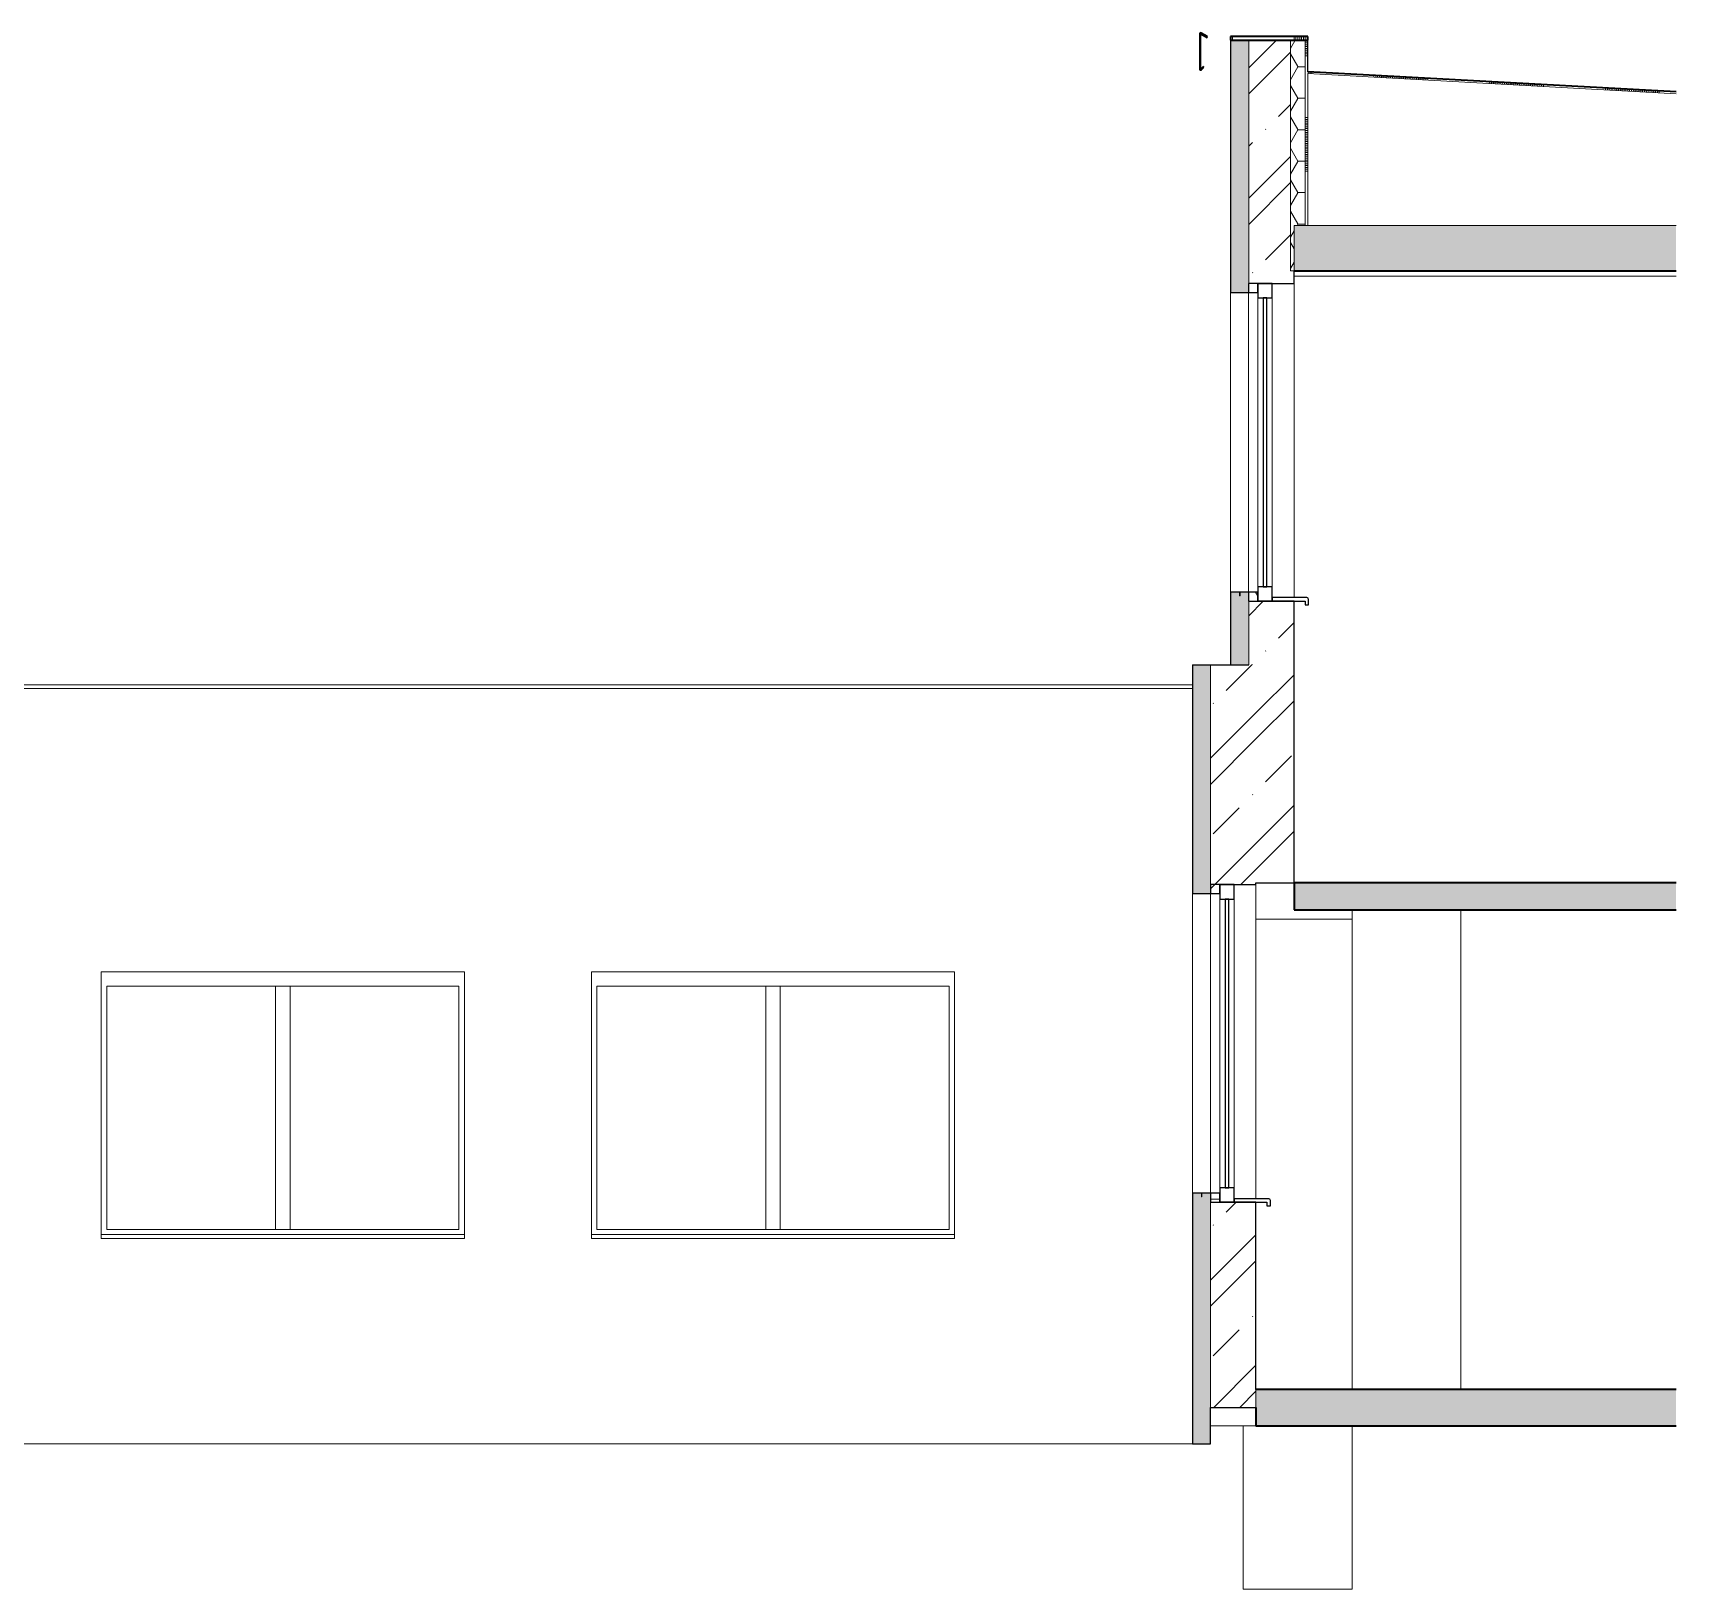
# Model space of a CAD drawing. Header units: millimetres. Extents: x -20192 to 462224, y -45352 to 20466.
# Drawn here: x 159376 to 168427, y 1230 to 9800 of the extents above; entities that cross this region are included whole.
import ezdxf

# ---------------------------------------------------------------- set-up
doc = ezdxf.new("R2010")
doc.units = ezdxf.units.MM
for name, color, linetype, lineweight in [('A-FLOR', 192, 'Continuous', 9), ('A-FLOR-MCUT', 51, 'Continuous', 9), ('A-FLOR-PATT', 8, 'Continuous', 35), ('A-GENM', 13, 'Continuous', 9), ('A-GLAZ', 151, 'Continuous', 9), ('A-ROOF', 132, 'Continuous', 9), ('A-ROOF-MCUT', 132, 'Continuous', 35), ('A-ROOF-PATT', 132, 'Continuous', 35), ('A-WALL', 113, 'Continuous', 9), ('A-WALL-PATT', 111, 'Continuous', 25), ('Q-SPCQ', 91, 'Continuous', 9), ('S-COLS', 52, 'Continuous', 9)]:
    doc.layers.add(name, color=color, linetype=linetype, lineweight=lineweight)
pattern_1 = [(45, (235491.7, -4e-10), (-359.2102, 359.2102), []), (45, (235635.4, -5e-10), (-359.2102, 359.2102), []), (45, (235922.75, -5e-10), (-215.526, 502.8943), [203.2, -101.6, 3.353, -98.247])]
pattern_2 = [(0, (65492.87, 0), (150, 86.6), [100, -200]), (60, (65592.87, 0), (0.0022, 173.20381), [100, -200]), (300, (65592.87, 0), (149.9978, -86.60381), [100, -200])]

# ---------------------------------------------------------------- blocks, each defined once
blk = doc.blocks.new('OKNO_2k_ - OKNO_2k_1750 x 1750-1963735-VB2-Z-Bourání')
at = {"layer": 'A-GLAZ'}
h = blk.add_hatch(dxfattribs=at)
h.set_pattern_fill('FP_35', color=256, style=0, pattern_type=2)
h.set_pattern_definition(pattern_2)
h.paths.add_polyline_path([(-4137.1, 3360), (-4086.1, 3360), (-4086.1, 3410), (-4137.1, 3410)])
h.paths.add_polyline_path([(-4086.1, 5060), (-4086.1, 5110), (-4137.1, 5110), (-4137.1, 5060)])
at = {"layer": 'A-GLAZ', "lineweight": 25}
for p, q in [((-4086.1, 5110), (-4137.1, 5110)), ((-4137.1, 5110), (-4137.1, 5060)), ((-4086.1, 5060), (-4086.1, 5110)), ((-4086.1, 5110), (-4086.1, 5030)), ((-4006.1, 5110), (-4086.1, 5110)), ((-4006.1, 5030), (-4006.1, 5110)), ((-4137.1, 5060), (-4086.1, 5060)), ((-4086.1, 5030), (-4006.1, 5030)), ((-4036.1, 5030), (-4056.1, 5030)), ((-4056.1, 5030), (-4056.1, 3440)), ((-4036.1, 3440), (-4036.1, 5030)), ((-4086.1, 3440), (-4086.1, 3360)), ((-4006.1, 3440), (-4086.1, 3440)), ((-4056.1, 3440), (-4036.1, 3440)), ((-4006.1, 3360), (-4006.1, 3440)), ((-4086.1, 3410), (-4137.1, 3410)), ((-4137.1, 3410), (-4137.1, 3360)), ((-4137.1, 3360), (-4086.1, 3360)), ((-4086.1, 3360), (-4086.1, 3410)), ((-4086.1, 3360), (-4006.1, 3360))]:
    blk.add_line(p, q, dxfattribs=at)
at = {"layer": 'A-GLAZ'}
for p, q in [((-4137.1, 5060), (-4137.1, 3412)), ((-4086.1, 5030), (-4086.1, 3440)), ((-4006.1, 3440), (-4006.1, 5030))]:
    blk.add_line(p, q, dxfattribs=at)
blk = doc.blocks.new('OKNO_2k_ - OKNO_2k_2100 x 1500-2030611-VB2-Z-Bourání')
at = {"layer": 'A-GLAZ'}
for p, q in [((-10215.8, 3210), (-10215.8, 4550)), ((-10215.8, 4550), (-8275.8, 4550)), ((-9285.8, 3210), (-9285.8, 4550)), ((-9205.8, 4550), (-9285.8, 4550)), ((-9205.8, 4550), (-9205.8, 3210)), ((-8275.8, 4550), (-8275.8, 3210)), ((-8275.8, 3210), (-10215.8, 3210)), ((-9205.8, 3210), (-9285.8, 3210))]:
    blk.add_line(p, q, dxfattribs=at)
blk = doc.blocks.new('parapet_ext - parapet_ext-2030613-VB2-Z-Bourání')
at = {"layer": 'Q-SPCQ'}
for p, q in [((-10245.8, 3160), (-10245.8, 3182)), ((-8245.8, 3182), (-10245.8, 3182)), ((-8245.8, 3182), (-8245.8, 3160)), ((-8245.8, 3160), (-10245.8, 3160))]:
    blk.add_line(p, q, dxfattribs=at)
blk = doc.blocks.new('OKNO_2k_ - OKNO_2k_1750 x 1750-1963716-VB2-Z-Bourání')
at = {"layer": 'A-GLAZ'}
h = blk.add_hatch(dxfattribs=at)
h.set_pattern_fill('FP_35', color=256, style=0, pattern_type=2)
h.set_pattern_definition(pattern_2)
h.paths.add_polyline_path([(-3876.1, 6670), (-3876.1, 6720), (-3927.1, 6720), (-3927.1, 6670)])
h.paths.add_polyline_path([(-3876.1, 8370), (-3876.1, 8420), (-3927.1, 8420), (-3927.1, 8370)])
at = {"layer": 'A-GLAZ', "lineweight": 25}
for p, q in [((-3876.1, 8420), (-3927.1, 8420)), ((-3927.1, 8420), (-3927.1, 8370)), ((-3876.1, 8370), (-3876.1, 8420)), ((-3876.1, 8420), (-3876.1, 8340)), ((-3796.1, 8420), (-3876.1, 8420)), ((-3796.1, 8340), (-3796.1, 8420)), ((-3927.1, 8370), (-3876.1, 8370)), ((-3876.1, 8340), (-3796.1, 8340)), ((-3826.1, 8340), (-3846.1, 8340)), ((-3846.1, 8340), (-3846.1, 6750)), ((-3826.1, 6750), (-3826.1, 8340)), ((-3876.1, 6720), (-3927.1, 6720)), ((-3927.1, 6720), (-3927.1, 6670)), ((-3876.1, 6750), (-3876.1, 6670)), ((-3796.1, 6750), (-3876.1, 6750)), ((-3876.1, 6670), (-3876.1, 6720)), ((-3846.1, 6750), (-3826.1, 6750)), ((-3796.1, 6670), (-3796.1, 6750)), ((-3927.1, 6670), (-3876.1, 6670)), ((-3876.1, 6670), (-3796.1, 6670))]:
    blk.add_line(p, q, dxfattribs=at)
at = {"layer": 'A-GLAZ'}
for p, q in [((-3927.1, 6722), (-3927.1, 8370)), ((-3876.1, 8340), (-3876.1, 6750)), ((-3796.1, 8340), (-3796.1, 6750))]:
    blk.add_line(p, q, dxfattribs=at)
blk = doc.blocks.new('parapet s nosem_vnitní - parapet s nosem_vnitní-1501804-VB2-Z-Bourání')
at = {"layer": 'A-GENM', "lineweight": 25}
for p, q in [((-3606.1, 6690), (-3796.1, 6690)), ((-3796.1, 6690), (-3796.1, 6670)), ((-3796.1, 6670), (-3616.1, 6670)), ((-3616.1, 6670), (-3616.1, 6650)), ((-3616.1, 6650), (-3596.1, 6650)), ((-3596.1, 6650), (-3596.1, 6680))]:
    blk.add_line(p, q, dxfattribs=at)
blk.add_arc((-3606.1, 6680), 10, 0, 90, dxfattribs=at)
blk = doc.blocks.new('parapet_ext - parapet_ext-1802094-VB2-Z-Bourání')
at = {"layer": 'Q-SPCQ'}
for p, q in [((-3876.1, 6722), (-3976.1, 6722)), ((-3976.1, 6722), (-3976.1, 6700)), ((-3976.1, 6700), (-3974.1, 6700)), ((-3974.1, 6700), (-3974.1, 6720)), ((-3974.1, 6720), (-3876.1, 6720)), ((-3876.1, 6720), (-3876.1, 6722))]:
    blk.add_line(p, q, dxfattribs=at)
blk = doc.blocks.new('parapet s nosem_vnitní - parapet s nosem_vnitní-1550233-VB2-Z-Bourání')
at = {"layer": 'A-GENM', "lineweight": 25}
for p, q in [((-3816.1, 3380), (-4006.1, 3380)), ((-4006.1, 3380), (-4006.1, 3360)), ((-4006.1, 3360), (-3826.1, 3360)), ((-3826.1, 3360), (-3826.1, 3340)), ((-3806.1, 3340), (-3806.1, 3370)), ((-3826.1, 3340), (-3806.1, 3340))]:
    blk.add_line(p, q, dxfattribs=at)
blk.add_arc((-3816.1, 3370), 10, 0, 90, dxfattribs=at)
blk = doc.blocks.new('parapet_ext - parapet_ext-1802095-VB2-Z-Bourání')
at = {"layer": 'Q-SPCQ'}
for p, q in [((-4086.1, 3412), (-4186.1, 3412)), ((-4186.1, 3412), (-4186.1, 3390)), ((-4186.1, 3390), (-4184.1, 3390)), ((-4184.1, 3390), (-4184.1, 3410)), ((-4184.1, 3410), (-4086.1, 3410)), ((-4086.1, 3410), (-4086.1, 3412))]:
    blk.add_line(p, q, dxfattribs=at)

msp = doc.modelspace()

# ---------------------------------------------------------------- hatches: boundary and pattern name
at = {"layer": 'A-FLOR-PATT', "lineweight": 9}
msp.add_hatch(color=256, dxfattribs=at).paths.add_polyline_path([(168426.7, 4970), (168426.7, 5120), (166322.7, 5120), (166322.7, 4970)])
h = msp.add_hatch(color=256, dxfattribs=at)
h.paths.add_polyline_path([(168426.7, 2130), (168426.7, 2330), (166112.7, 2330), (166112.7, 2130), (166164.1, 2130)])
h.paths.add_polyline_path([(151457.1, 2130), (152664.1, 2130), (152664.1, 2330), (150325.8, 2330), (150325.8, 2130)])
at = {"layer": 'A-ROOF-PATT', "lineweight": 9}
h = msp.add_hatch(dxfattribs=at)
h.set_pattern_fill('FP_65', color=41, angle=-90, style=0, pattern_type=2)
h.set_pattern_definition([(270, (171402, 9780), (1270, 8e-14), []), (270, (171412.2, 9780), (1270, 8e-14), []), (270, (171422.4, 9780), (1270, 8e-14), []), (270, (171432.5, 9780), (1270, 8e-14), []), (270, (171442.7, 9780), (1270, 8e-14), []), (270, (171452.9, 9780), (1270, 8e-14), []), (270, (171463, 9780), (1270, 8e-14), []), (270, (171473.2, 9780), (1270, 8e-14), []), (270, (171483.3, 9780), (1270, 8e-14), []), (270, (171493.5, 9780), (1270, 8e-14), []), (270, (171503.7, 9780), (1270, 8e-14), []), (270, (171513.8, 9780), (1270, 8e-14), []), (270, (171524, 9780), (1270, 8e-14), []), (270, (171534.1, 9780), (1270, 8e-14), []), (270, (171544.3, 9780), (1270, 8e-14), []), (270, (171554.5, 9780), (1270, 8e-14), []), (270, (171564.6, 9780), (1270, 8e-14), []), (270, (171574.8, 9780), (1270, 8e-14), []), (270, (171584.9, 9780), (1270, 8e-14), []), (270, (171595.1, 9780), (1270, 8e-14), []), (270, (171605.3, 9780), (1270, 8e-14), []), (270, (171615.4, 9780), (1270, 8e-14), []), (270, (171625.6, 9780), (1270, 8e-14), []), (270, (171635.7, 9780), (1270, 8e-14), []), (270, (171645.9, 9780), (1270, 8e-14), []), (270, (171656, 9780), (1270, 8e-14), []), (270, (171666.2, 9780), (1270, 8e-14), []), (270, (171676.4, 9780), (1270, 8e-14), []), (270, (171686.5, 9780), (1270, 8e-14), []), (270, (171696.7, 9780), (1270, 8e-14), []), (270, (172037, 9780), (1270, 8e-14), []), (270, (172047.2, 9780), (1270, 8e-14), []), (270, (172057.4, 9780), (1270, 8e-14), []), (270, (172067.5, 9780), (1270, 8e-14), []), (270, (172077.7, 9780), (1270, 8e-14), []), (270, (172087.9, 9780), (1270, 8e-14), []), (270, (172098, 9780), (1270, 8e-14), []), (270, (172108.2, 9780), (1270, 8e-14), []), (270, (172118.3, 9780), (1270, 8e-14), []), (270, (172128.5, 9780), (1270, 8e-14), []), (270, (172138.7, 9780), (1270, 8e-14), []), (270, (172148.8, 9780), (1270, 8e-14), []), (270, (172159, 9780), (1270, 8e-14), []), (270, (172169.1, 9780), (1270, 8e-14), []), (270, (172179.3, 9780), (1270, 8e-14), []), (270, (172189.5, 9780), (1270, 8e-14), []), (270, (172199.6, 9780), (1270, 8e-14), []), (270, (172209.8, 9780), (1270, 8e-14), []), (270, (172219.9, 9780), (1270, 8e-14), []), (270, (172230.1, 9780), (1270, 8e-14), []), (270, (172240.3, 9780), (1270, 8e-14), []), (270, (172250.4, 9780), (1270, 8e-14), []), (270, (172260.6, 9780), (1270, 8e-14), []), (270, (172270.7, 9780), (1270, 8e-14), []), (270, (172280.9, 9780), (1270, 8e-14), []), (270, (172291, 9780), (1270, 8e-14), []), (270, (172301.2, 9780), (1270, 8e-14), []), (270, (172311.4, 9780), (1270, 8e-14), []), (270, (172321.5, 9780), (1270, 8e-14), []), (270, (172331.7, 9780), (1270, 8e-14), [])])
h.paths.add_polyline_path([(166397.7, 9760), (166397.7, 9780), (165972.7, 9780), (165972.7, 9760)])
h = msp.add_hatch(dxfattribs=at)
h.set_pattern_fill('FP_63', color=256, angle=-90, style=0, pattern_type=2)
h.set_pattern_definition([(273.138, (174403, 9374.1), (1268.1, 69.52), []), (273.138, (174413.1, 9374.7), (1268.1, 69.52), []), (273.138, (174423.2, 9375.2), (1268.1, 69.52), []), (273.138, (174433.4, 9375.8), (1268.1, 69.52), []), (273.138, (174443.5, 9376.3), (1268.1, 69.52), []), (273.138, (174453.7, 9376.9), (1268.1, 69.52), []), (273.138, (174463.8, 9377.4), (1268.1, 69.52), []), (273.138, (174474, 9378), (1268.1, 69.52), []), (273.138, (174484.1, 9378.6), (1268.1, 69.52), []), (273.138, (174494.3, 9379.1), (1268.1, 69.52), []), (273.138, (174504.4, 9379.7), (1268.1, 69.52), []), (273.138, (174514.5, 9380.2), (1268.1, 69.52), []), (273.138, (174524.7, 9380.8), (1268.1, 69.52), []), (273.138, (174534.8, 9381.3), (1268.1, 69.52), []), (273.138, (174545, 9381.9), (1268.1, 69.52), []), (273.138, (174555.1, 9382.5), (1268.1, 69.52), []), (273.138, (174565.3, 9383), (1268.1, 69.52), []), (273.138, (174575.4, 9383.6), (1268.1, 69.52), []), (273.138, (174585.6, 9384.1), (1268.1, 69.52), []), (273.138, (174595.7, 9384.7), (1268.1, 69.52), []), (273.138, (174605.8, 9385.2), (1268.1, 69.52), []), (273.138, (174616, 9385.8), (1268.1, 69.52), []), (273.138, (174626.1, 9386.3), (1268.1, 69.52), []), (273.138, (174636.3, 9386.9), (1268.1, 69.52), []), (273.138, (174646.4, 9387.5), (1268.1, 69.52), []), (273.138, (174656.6, 9388), (1268.1, 69.52), []), (273.138, (174666.7, 9388.6), (1268.1, 69.52), []), (273.138, (174676.9, 9389.1), (1268.1, 69.52), []), (273.138, (174687, 9389.7), (1268.1, 69.52), []), (273.138, (174697.1, 9390.2), (1268.1, 69.52), []), (273.138, (175037, 9408.9), (1268.1, 69.52), []), (273.138, (175047.1, 9409.4), (1268.1, 69.52), []), (273.138, (175057.3, 9410), (1268.1, 69.52), []), (273.138, (175067.4, 9410.5), (1268.1, 69.52), []), (273.138, (175077.6, 9411.1), (1268.1, 69.52), []), (273.138, (175087.7, 9411.7), (1268.1, 69.52), []), (273.138, (175097.9, 9412.2), (1268.1, 69.52), []), (273.138, (175108, 9412.8), (1268.1, 69.52), []), (273.138, (175118.2, 9413.3), (1268.1, 69.52), []), (273.138, (175128.3, 9413.9), (1268.1, 69.52), []), (273.138, (175138.4, 9414.4), (1268.1, 69.52), []), (273.138, (175148.6, 9415), (1268.1, 69.52), []), (273.138, (175158.7, 9415.5), (1268.1, 69.52), []), (273.138, (175168.9, 9416.1), (1268.1, 69.52), []), (273.138, (175179, 9416.7), (1268.1, 69.52), []), (273.138, (175189.2, 9417.2), (1268.1, 69.52), []), (273.138, (175199.3, 9417.8), (1268.1, 69.52), []), (273.138, (175209.5, 9418.3), (1268.1, 69.52), []), (273.138, (175219.6, 9418.9), (1268.1, 69.52), []), (273.138, (175229.7, 9419.4), (1268.1, 69.52), []), (273.138, (175239.9, 9420), (1268.1, 69.52), []), (273.138, (175250, 9420.6), (1268.1, 69.52), []), (273.138, (175260.2, 9421.1), (1268.1, 69.52), []), (273.138, (175270.3, 9421.7), (1268.1, 69.52), []), (273.138, (175280.5, 9422.2), (1268.1, 69.52), []), (273.138, (175290.6, 9422.8), (1268.1, 69.52), []), (273.138, (175300.8, 9423.3), (1268.1, 69.52), []), (273.138, (175310.9, 9423.9), (1268.1, 69.52), []), (273.138, (175321, 9424.4), (1268.1, 69.52), []), (273.138, (175331.2, 9425), (1268.1, 69.52), [])])
h.paths.add_polyline_path([(168426.7, 9464.2), (168426.7, 9474.3), (166397.7, 9585.9), (166397.7, 9575.9)])
at = {"layer": 'A-ROOF-PATT'}
msp.add_hatch(color=256, dxfattribs=at).paths.add_polyline_path([(166382.7, 8490), (168426.7, 8490), (168426.7, 8740), (166322.7, 8740), (166322.7, 8490)])
at = {"layer": 'A-WALL-PATT', "lineweight": 9}
h = msp.add_hatch(color=256, dxfattribs=at)
h.paths.add_polyline_path([(166072.7, 6320), (166072.7, 6720), (165972.7, 6720), (165972.7, 6320)])
h.paths.add_polyline_path([(165972.7, 8370), (166072.7, 8370), (166072.7, 9760), (165972.7, 9760), (165972.7, 8982.2)])
h = msp.add_hatch(dxfattribs=at)
h.set_pattern_fill('FP_34', color=256, angle=225, style=0, pattern_type=2)
h.set_pattern_definition(pattern_1)
h.paths.add_polyline_path([(166164.1, 5120), (166322.7, 5120), (166322.7, 6670), (166122.7, 6670), (166122.7, 6720), (166072.7, 6720), (166072.7, 6320), (166112.7, 6320), (166112.7, 5120)])
h.paths.add_polyline_path([(166072.7, 8370), (166122.7, 8370), (166122.7, 8420), (166322.7, 8420), (166322.7, 8490), (166302.7, 8490), (166302.7, 9760), (166072.7, 9760), (166072.7, 8420)])
h = msp.add_hatch(dxfattribs=at)
h.set_pattern_fill('FP_36', color=256, style=0, pattern_type=2)
h.set_pattern_definition([(0, (235491.7, 0), (150, 86.6), [100, -200]), (60, (235591.7, 0), (0.0022, 173.20381), [100, -200]), (300, (235591.7, 0), (149.9978, -86.60381), [100, -200])])
h.paths.add_polyline_path([(166302.7, 8490), (166322.7, 8490), (166322.7, 8740), (166382.7, 8740), (166382.7, 9760), (166302.7, 9760), (166302.7, 8982.2)])
h = msp.add_hatch(dxfattribs=at)
h.set_pattern_fill('FP_64', color=256, angle=270, style=0, pattern_type=2)
h.set_pattern_definition([(180, (166397.7, 10602.6), (-2e-13, -1270), []), (180, (166397.7, 10592.4), (-2e-13, -1270), []), (180, (166397.7, 10582.3), (-2e-13, -1270), []), (180, (166397.7, 10572.1), (-2e-13, -1270), []), (180, (166397.7, 10562), (-2e-13, -1270), []), (180, (166397.7, 10551.8), (-2e-13, -1270), []), (180, (166397.7, 10541.6), (-2e-13, -1270), []), (180, (166397.7, 10531.5), (-2e-13, -1270), []), (180, (166397.7, 10521.3), (-2e-13, -1270), []), (180, (166397.7, 10511.1), (-2e-13, -1270), []), (180, (166397.7, 10501), (-2e-13, -1270), []), (180, (166397.7, 10490.8), (-2e-13, -1270), []), (180, (166397.7, 10480.7), (-2e-13, -1270), []), (180, (166397.7, 10470.5), (-2e-13, -1270), []), (180, (166397.7, 10460.3), (-2e-13, -1270), []), (180, (166397.7, 10450.2), (-2e-13, -1270), []), (180, (166397.7, 10440), (-2e-13, -1270), []), (180, (166397.7, 10429.9), (-2e-13, -1270), []), (180, (166397.7, 10419.7), (-2e-13, -1270), []), (180, (166397.7, 10409.5), (-2e-13, -1270), []), (180, (166397.7, 10399.4), (-2e-13, -1270), []), (180, (166397.7, 10389.2), (-2e-13, -1270), []), (180, (166397.7, 10379), (-2e-13, -1270), []), (180, (166397.7, 10368.9), (-2e-13, -1270), []), (180, (166397.7, 10358.7), (-2e-13, -1270), []), (180, (166397.7, 10348.6), (-2e-13, -1270), []), (180, (166397.7, 10338.4), (-2e-13, -1270), []), (180, (166397.7, 10328.3), (-2e-13, -1270), []), (180, (166397.7, 10318.1), (-2e-13, -1270), []), (180, (166397.7, 10308), (-2e-13, -1270), []), (180, (166397.7, 9967.6), (-2e-13, -1270), []), (180, (166397.7, 9957.4), (-2e-13, -1270), []), (180, (166397.7, 9947.3), (-2e-13, -1270), []), (180, (166397.7, 9937.1), (-2e-13, -1270), []), (180, (166397.7, 9927), (-2e-13, -1270), []), (180, (166397.7, 9916.8), (-2e-13, -1270), []), (180, (166397.7, 9906.6), (-2e-13, -1270), []), (180, (166397.7, 9896.5), (-2e-13, -1270), []), (180, (166397.7, 9886.3), (-2e-13, -1270), []), (180, (166397.7, 9876.1), (-2e-13, -1270), []), (180, (166397.7, 9866), (-2e-13, -1270), []), (180, (166397.7, 9855.8), (-2e-13, -1270), []), (180, (166397.7, 9845.7), (-2e-13, -1270), []), (180, (166397.7, 9835.5), (-2e-13, -1270), []), (180, (166397.7, 9825.3), (-2e-13, -1270), []), (180, (166397.7, 9815.2), (-2e-13, -1270), []), (180, (166397.7, 9805), (-2e-13, -1270), []), (180, (166397.7, 9794.9), (-2e-13, -1270), []), (180, (166397.7, 9784.7), (-2e-13, -1270), []), (180, (166397.7, 9774.5), (-2e-13, -1270), []), (180, (166397.7, 9764.4), (-2e-13, -1270), []), (180, (166397.7, 9754.2), (-2e-13, -1270), []), (180, (166397.7, 9744), (-2e-13, -1270), []), (180, (166397.7, 9733.9), (-2e-13, -1270), []), (180, (166397.7, 9723.7), (-2e-13, -1270), []), (180, (166397.7, 9713.6), (-2e-13, -1270), []), (180, (166397.7, 9703.4), (-2e-13, -1270), []), (180, (166397.7, 9693.3), (-2e-13, -1270), []), (180, (166397.7, 9683.1), (-2e-13, -1270), []), (180, (166397.7, 9673), (-2e-13, -1270), [])])
h.paths.add_polyline_path([(166397.7, 8740), (166397.7, 9760), (166382.7, 9760), (166382.7, 8740)])
h = msp.add_hatch(color=256, dxfattribs=at)
h.paths.add_polyline_path([(165762.7, 2030), (165862.7, 2030), (165862.7, 3410), (165762.7, 3410), (165762.7, 2111.3)])
h.paths.add_polyline_path([(165862.7, 5060), (165862.7, 6320), (165762.7, 6320), (165762.7, 5060)])
h = msp.add_hatch(dxfattribs=at)
h.set_pattern_fill('FP_34', color=256, angle=225, style=0, pattern_type=2)
h.set_pattern_definition(pattern_1)
h.paths.add_polyline_path([(166112.7, 2230), (166112.7, 3360), (165912.7, 3360), (165912.7, 3410), (165862.7, 3410), (165862.7, 2230), (165912.7, 2230)])
h.paths.add_polyline_path([(165862.7, 5060), (165912.7, 5060), (165912.7, 5110), (166112.7, 5110), (166112.7, 6320), (165862.7, 6320), (165862.7, 5110)])

# ---------------------------------------------------------------- linework, layer by layer
at = {"layer": 'A-FLOR', "lineweight": 35}
for p, q in [((168426.7, 5120), (166322.7, 5120)), ((166322.7, 5120), (166322.7, 4970)), ((166322.7, 4970), (168426.7, 4970)), ((168426.7, 2330), (166112.7, 2330)), ((166112.7, 2230), (166112.7, 2130)), ((166112.7, 2130), (168426.7, 2130))]:
    msp.add_line(p, q, dxfattribs=at)
at = {"layer": 'A-FLOR'}
msp.add_line((166112.7, 2130), (165862.7, 2130), dxfattribs=at)
at = {"layer": 'A-FLOR-MCUT'}
msp.add_line((166112.7, 2330), (166112.7, 2230), dxfattribs=at)
at = {"layer": 'A-ROOF', "color": 40, "lineweight": 35}
for p, q in [((166397.7, 9780), (165972.7, 9780)), ((165972.7, 9780), (165972.7, 9760)), ((166397.7, 9760), (166397.7, 9780)), ((165972.7, 9760), (166397.7, 9760))]:
    msp.add_line(p, q, dxfattribs=at)
at = {"layer": 'A-ROOF', "lineweight": 35}
for p, q in [((168426.7, 9474.3), (166397.7, 9585.9)), ((166322.7, 8490), (168426.7, 8490))]:
    msp.add_line(p, q, dxfattribs=at)
at = {"layer": 'A-ROOF'}
for p, q in [((168426.7, 9464.2), (166397.7, 9575.9)), ((166397.7, 9575.9), (166397.7, 8740)), ((166322.7, 8740), (166322.7, 8490)), ((166397.7, 8740), (168426.7, 8740))]:
    msp.add_line(p, q, dxfattribs=at)
at = {"layer": 'A-ROOF', "color": 41}
for p, q in [((153855.6, 6210), (165762.7, 6210)), ((165762.7, 6190), (153855.6, 6190))]:
    msp.add_line(p, q, dxfattribs=at)
at = {"layer": 'A-ROOF-MCUT'}
for p, q in [((165802.7, 9793.8), (165802.7, 9601.6)), ((165807.7, 9601.6), (165807.7, 9793.8)), ((165809.2, 9794.7), (165844.7, 9774.2)), ((165844.7, 9780), (165811.7, 9799)), ((165844.7, 9774.2), (165844.7, 9780)), ((165822.2, 9613.6), (165809.4, 9600.9)), ((165813, 9597.4), (165825.7, 9610.1)), ((165825.7, 9610.1), (165822.2, 9613.6))]:
    msp.add_line(p, q, dxfattribs=at)
for centre, radius, start, end in [((165808.7, 9793.8), 6, 60, 180), ((165808.7, 9793.8), 1, 60, 180), ((165808.7, 9601.6), 6, 180, 315), ((165808.7, 9601.6), 1, 180, 315)]:
    msp.add_arc(centre, radius, start, end, dxfattribs=at)
at = {"layer": 'A-WALL', "lineweight": 25}
for p, q in [((165972.7, 9760), (165972.7, 8370)), ((166397.7, 9585.9), (166397.7, 9760)), ((166122.7, 8370), (166122.7, 8420)), ((166122.7, 8420), (166322.7, 8420)), ((166322.7, 8420), (166322.7, 8490)), ((165972.7, 8370), (166122.7, 8370)), ((165972.7, 6720), (165972.7, 6320)), ((166122.7, 6720), (165972.7, 6720)), ((166122.7, 6670), (166122.7, 6720)), ((166322.7, 6670), (166122.7, 6670)), ((166322.7, 5120), (166322.7, 6670)), ((165762.7, 6320), (165762.7, 5060)), ((165762.7, 6320), (166072.7, 6320)), ((165912.7, 5060), (165912.7, 5110)), ((165912.7, 5110), (166112.7, 5110)), ((166112.7, 5110), (166112.7, 5120)), ((166112.7, 5120), (166322.7, 5120)), ((165762.7, 5060), (165912.7, 5060)), ((165912.7, 3410), (165762.7, 3410)), ((165762.7, 3410), (165762.7, 2030)), ((165912.7, 3360), (165912.7, 3410)), ((166112.7, 3360), (165912.7, 3360)), ((166112.7, 2330), (166112.7, 3360)), ((165862.7, 2030), (165862.7, 2230)), ((165862.7, 2230), (166112.7, 2230)), ((165762.7, 2030), (165862.7, 2030))]:
    msp.add_line(p, q, dxfattribs=at)
at = {"layer": 'A-WALL'}
for p, q in [((166072.7, 9760), (166072.7, 8370)), ((166302.7, 8490), (166302.7, 9760)), ((166382.7, 9760), (166382.7, 8740)), ((166322.7, 8740), (166397.7, 8740)), ((166322.7, 8490), (166302.7, 8490)), ((168426.7, 8460), (166322.7, 8460)), ((166322.7, 8420), (166322.7, 6690)), ((165972.7, 6720), (165972.7, 8370)), ((166072.7, 6720), (166072.7, 6320)), ((165862.7, 5060), (165862.7, 6320)), ((166112.7, 5110), (166112.7, 3380)), ((165762.7, 3410), (165762.7, 5060)), ((166642.7, 4970), (166642.7, 4920)), ((167240.5, 2330), (167240.5, 4970)), ((165862.7, 2230), (165862.7, 3410))]:
    msp.add_line(p, q, dxfattribs=at)
at = {"layer": 'A-WALL', "color": 41}
for p, q in [((159753, 4630), (161753, 4630)), ((159753, 3182), (159753, 4630)), ((161753, 4630), (161753, 3182)), ((162453, 4630), (164453, 4630)), ((162453, 3182), (162453, 4630)), ((164453, 4630), (164453, 3182)), ((152664.1, 2030), (165762.7, 2030))]:
    msp.add_line(p, q, dxfattribs=at)
at = {"layer": 'S-COLS'}
for p, q in [((166642.7, 4920), (166112.7, 4920)), ((166642.7, 4920), (166642.7, 2330)), ((166042.7, 1230), (166042.7, 2130)), ((166642.7, 2130), (166642.7, 1230)), ((166642.7, 1230), (166042.7, 1230))]:
    msp.add_line(p, q, dxfattribs=at)

# ---------------------------------------------------------------- block references
at = {"layer": 'A-GENM'}
for name in ['parapet s nosem_vnitní - parapet s nosem_vnitní-1501804-VB2-Z-Bourání', 'parapet s nosem_vnitní - parapet s nosem_vnitní-1550233-VB2-Z-Bourání']:
    msp.add_blockref(name, (169998.8, 0), dxfattribs=at)
at = {"layer": 'A-GLAZ'}
for name, p in [('OKNO_2k_ - OKNO_2k_1750 x 1750-1963716-VB2-Z-Bourání', (169998.8, 0)), ('OKNO_2k_ - OKNO_2k_1750 x 1750-1963735-VB2-Z-Bourání', (169998.8, 0)), ('OKNO_2k_ - OKNO_2k_2100 x 1500-2030611-VB2-Z-Bourání', (169998.8, 0)), ('OKNO_2k_ - OKNO_2k_2100 x 1500-2030611-VB2-Z-Bourání', (172698.8, 0))]:
    msp.add_blockref(name, p, dxfattribs=at)
at = {"layer": 'Q-SPCQ'}
for name, p in [('parapet_ext - parapet_ext-1802094-VB2-Z-Bourání', (169998.8, 0)), ('parapet_ext - parapet_ext-1802095-VB2-Z-Bourání', (169998.8, 0)), ('parapet_ext - parapet_ext-2030613-VB2-Z-Bourání', (169998.8, 0)), ('parapet_ext - parapet_ext-2030613-VB2-Z-Bourání', (172698.8, 0))]:
    msp.add_blockref(name, p, dxfattribs=at)

doc.saveas('drawing.dxf')
